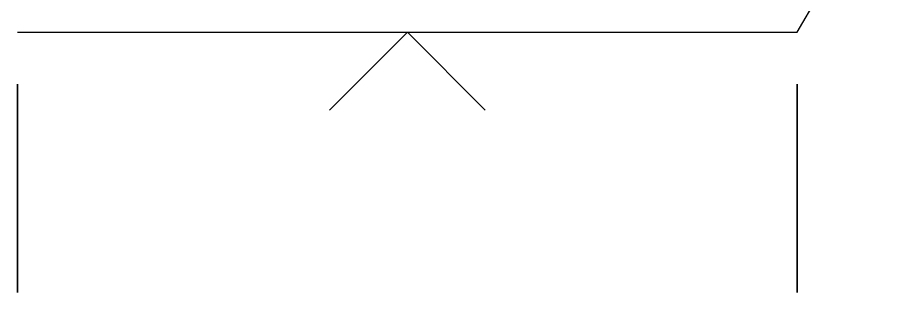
# Model space of a CAD drawing. Header units: inches. Extents: x 0 to 34.2, y 0 to 22.
# Drawn here: x 10.774 to 12.482, y 11.635 to 12.167 of the extents above; entities that cross this region are included whole.
import ezdxf

# ---------------------------------------------------------------- set-up
doc = ezdxf.new("R2010")
doc.units = ezdxf.units.IN
doc.header["$MEASUREMENT"] = 0
doc.layers.add('DCA_CONVEYOR', color=5, linetype='Continuous', true_color=0x0000ff)
doc.layers.add('DCA_DIMENSIONS', color=7, linetype='Continuous')

# ---------------------------------------------------------------- blocks, each defined once
blk = doc.blocks.new('T6')
at = {"color": 237, "true_color": 0x802060}
for p, q in [((12625.871, 16387.584, 24), (12625.871, 16357.584, 24)), ((12625.871, 16372.584, 24), (12622.871, 16375.584, 24)), ((12625.871, 16372.584, 24), (12622.871, 16369.584, 24))]:
    blk.add_line(p, q, dxfattribs=at)
at = {"layer": 'DCA_CONVEYOR'}
for points, invisible_edges in [([(12615.871, 16387.584, 17.25), (12623.871, 16387.584, 17.25), (12623.871, 16387.584, 16.25)], 12), ([(12615.871, 16387.584, 17.25), (12623.871, 16387.584, 16.25), (12621.371, 16387.584, 13.25)], 13), ([(12615.871, 16387.584, 17.25), (12621.371, 16387.584, 13.25), (12618.371, 16387.584, 13.25)], 13), ([(12615.871, 16387.584, 17.25), (12618.371, 16387.584, 13.25), (12615.871, 16387.584, 16.25)], 1), ([(12615.871, 16357.584, 17.25), (12623.871, 16357.584, 17.25), (12623.871, 16357.584, 16.25)], 12), ([(12615.871, 16357.584, 17.25), (12623.871, 16357.584, 16.25), (12621.371, 16357.584, 13.25)], 13), ([(12615.871, 16357.584, 17.25), (12621.371, 16357.584, 13.25), (12618.371, 16357.584, 13.25)], 13), ([(12615.871, 16357.584, 17.25), (12618.371, 16357.584, 13.25), (12615.871, 16357.584, 16.25)], 1)]:
    blk.add_3dface(points, dxfattribs=dict(at, invisible_edges=invisible_edges))

msp = doc.modelspace()

# ---------------------------------------------------------------- linework, layer by layer
at = {"layer": 'DCA_DIMENSIONS'}
msp.add_line((12.2854, 12.1386, 0.8688), (12.4818, 12.4727), dxfattribs=at)

# ---------------------------------------------------------------- block references
at = {"layer": 'DCA_DIMENSIONS', "xscale": 0.05036738057762676, "yscale": 0.05036738057762676, "zscale": 0.05036738057762676, "rotation": 89.99999999999999}
msp.add_blockref('T6', (836.1741, -623.7935), dxfattribs=at)

doc.saveas('drawing.dxf')
